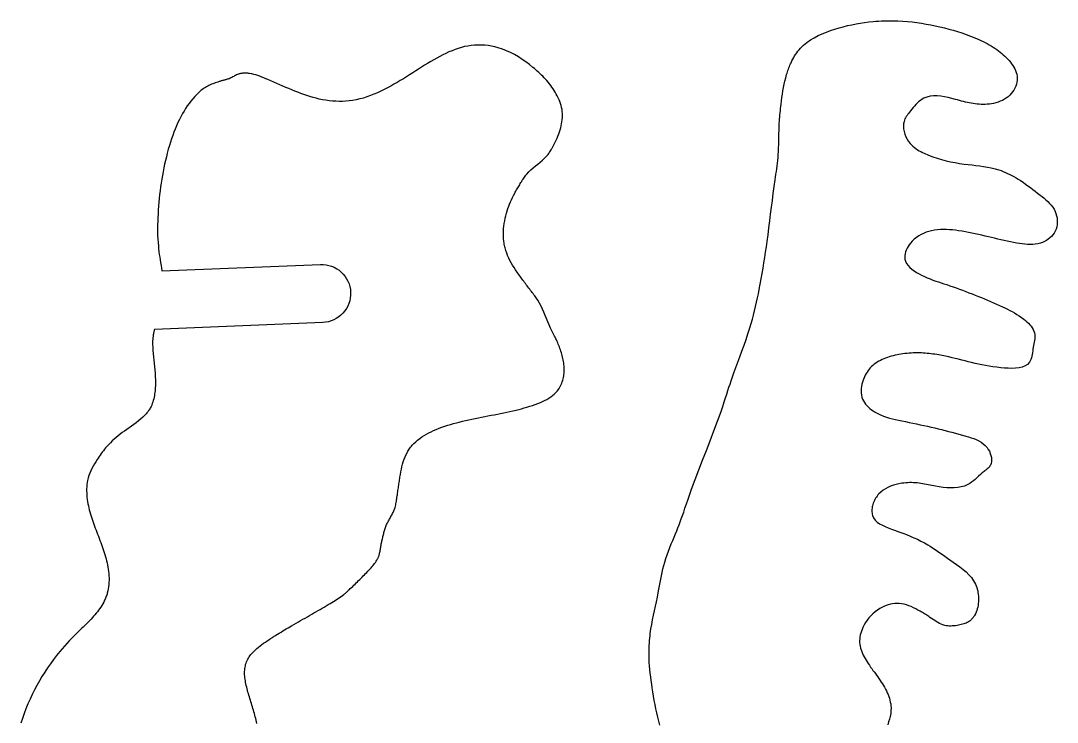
# Model space of a CAD drawing. Extents: x 0 to 235, y 0 to 140.
# Drawn here: x 121.94 to 148.7, y 118.89 to 137.02 of the extents above; entities that cross this region are included whole.
import ezdxf

# ---------------------------------------------------------------- set-up
doc = ezdxf.new("R2010")
doc.units = 0
doc.layers.add('CK_LEVEL_1', color=1, linetype='CONTINUOUS')

msp = doc.modelspace()

# ---------------------------------------------------------------- linework, layer by layer
at = {"layer": 'CK_LEVEL_1'}
msp.add_lwpolyline([(138.441, 118.809), (138.412, 118.915), (138.386, 119.022), (138.361, 119.129), (138.338, 119.237), (138.317, 119.345), (138.297, 119.454), (138.279, 119.563), (138.261, 119.672), (138.244, 119.781), (138.23, 119.874), (138.217, 119.967), (138.205, 120.061), (138.194, 120.155), (138.184, 120.248), (138.175, 120.342), (138.168, 120.436), (138.164, 120.53), (138.161, 120.624), (138.161, 120.686), (138.161, 120.748), (138.163, 120.81), (138.166, 120.872), (138.169, 120.934), (138.174, 120.997), (138.18, 121.059), (138.186, 121.12), (138.194, 121.182), (138.211, 121.3), (138.23, 121.418), (138.253, 121.536), (138.276, 121.653), (138.301, 121.77), (138.326, 121.886), (138.352, 122.003), (138.377, 122.119), (138.4, 122.235), (138.417, 122.323), (138.433, 122.41), (138.449, 122.498), (138.466, 122.585), (138.483, 122.673), (138.502, 122.761), (138.521, 122.849), (138.543, 122.937), (138.568, 123.026), (138.597, 123.121), (138.629, 123.216), (138.663, 123.311), (138.698, 123.404), (138.735, 123.496), (138.771, 123.586), (138.807, 123.673), (138.842, 123.757), (138.875, 123.838), (138.906, 123.915), (138.935, 123.99), (138.964, 124.066), (138.993, 124.144), (139.023, 124.227), (139.055, 124.318), (139.089, 124.418), (139.126, 124.529), (139.168, 124.655), (139.256, 124.909), (139.348, 125.162), (139.445, 125.413), (139.543, 125.663), (139.642, 125.913), (139.741, 126.164), (139.838, 126.415), (139.931, 126.667), (140.02, 126.921), (140.062, 127.049), (140.101, 127.165), (140.135, 127.27), (140.167, 127.367), (140.196, 127.457), (140.224, 127.543), (140.252, 127.625), (140.28, 127.707), (140.308, 127.79), (140.354, 127.918), (140.403, 128.052), (140.454, 128.191), (140.507, 128.334), (140.561, 128.48), (140.614, 128.628), (140.666, 128.777), (140.716, 128.927), (140.764, 129.077), (140.797, 129.188), (140.828, 129.3), (140.858, 129.411), (140.886, 129.521), (140.913, 129.631), (140.938, 129.742), (140.962, 129.852), (140.985, 129.963), (141.007, 130.074), (141.034, 130.209), (141.059, 130.346), (141.083, 130.482), (141.106, 130.62), (141.128, 130.757), (141.149, 130.895), (141.17, 131.033), (141.19, 131.171), (141.209, 131.309), (141.233, 131.487), (141.256, 131.664), (141.278, 131.842), (141.301, 132.019), (141.323, 132.197), (141.345, 132.374), (141.368, 132.551), (141.392, 132.729), (141.417, 132.906), (141.428, 132.977), (141.438, 133.049), (141.448, 133.12), (141.458, 133.192), (141.468, 133.263), (141.477, 133.335), (141.485, 133.406), (141.492, 133.478), (141.498, 133.55), (141.503, 133.64), (141.507, 133.731), (141.51, 133.821), (141.512, 133.912), (141.513, 134.002), (141.515, 134.093), (141.517, 134.184), (141.519, 134.274), (141.524, 134.365), (141.527, 134.42), (141.531, 134.475), (141.535, 134.529), (141.54, 134.584), (141.545, 134.639), (141.551, 134.694), (141.557, 134.748), (141.563, 134.803), (141.57, 134.857), (141.58, 134.944), (141.592, 135.03), (141.604, 135.116), (141.618, 135.202), (141.633, 135.287), (141.65, 135.373), (141.668, 135.458), (141.69, 135.543), (141.714, 135.628), (141.724, 135.662), (141.735, 135.696), (141.747, 135.731), (141.759, 135.765), (141.771, 135.799), (141.785, 135.832), (141.798, 135.866), (141.813, 135.899), (141.827, 135.932), (141.849, 135.977), (141.872, 136.021), (141.896, 136.065), (141.921, 136.107), (141.948, 136.149), (141.976, 136.189), (142.005, 136.228), (142.036, 136.266), (142.068, 136.303), (142.148, 136.382), (142.234, 136.453), (142.327, 136.518), (142.424, 136.577), (142.526, 136.631), (142.631, 136.679), (142.739, 136.723), (142.849, 136.762), (142.959, 136.799), (143.068, 136.831), (143.177, 136.861), (143.287, 136.889), (143.396, 136.913), (143.505, 136.935), (143.615, 136.954), (143.725, 136.97), (143.836, 136.984), (143.947, 136.996), (144.018, 137.002), (144.089, 137.007), (144.16, 137.011), (144.232, 137.013), (144.303, 137.015), (144.375, 137.016), (144.446, 137.016), (144.518, 137.015), (144.589, 137.012), (144.711, 137.005), (144.832, 136.995), (144.953, 136.983), (145.073, 136.967), (145.194, 136.949), (145.314, 136.929), (145.433, 136.906), (145.553, 136.882), (145.672, 136.855), (145.786, 136.828), (145.9, 136.799), (146.014, 136.768), (146.126, 136.735), (146.239, 136.699), (146.35, 136.661), (146.46, 136.621), (146.569, 136.577), (146.677, 136.53), (146.731, 136.505), (146.785, 136.48), (146.838, 136.453), (146.89, 136.425), (146.942, 136.397), (146.993, 136.367), (147.043, 136.336), (147.093, 136.304), (147.141, 136.271), (147.185, 136.239), (147.227, 136.207), (147.268, 136.173), (147.308, 136.138), (147.348, 136.102), (147.386, 136.064), (147.423, 136.025), (147.459, 135.984), (147.493, 135.941), (147.523, 135.901), (147.552, 135.859), (147.579, 135.816), (147.603, 135.771), (147.624, 135.726), (147.641, 135.68), (147.655, 135.633), (147.664, 135.585), (147.669, 135.537), (147.668, 135.483), (147.661, 135.43), (147.648, 135.377), (147.63, 135.325), (147.607, 135.274), (147.58, 135.225), (147.549, 135.178), (147.515, 135.134), (147.477, 135.093), (147.433, 135.053), (147.385, 135.017), (147.336, 134.985), (147.284, 134.957), (147.23, 134.933), (147.174, 134.912), (147.117, 134.894), (147.059, 134.88), (147.001, 134.869), (146.948, 134.862), (146.896, 134.857), (146.843, 134.854), (146.79, 134.853), (146.738, 134.854), (146.686, 134.856), (146.633, 134.861), (146.582, 134.867), (146.53, 134.874), (146.48, 134.883), (146.43, 134.893), (146.38, 134.904), (146.33, 134.915), (146.28, 134.928), (146.23, 134.941), (146.179, 134.955), (146.128, 134.968), (146.076, 134.982), (145.982, 135.007), (145.888, 135.029), (145.792, 135.048), (145.697, 135.063), (145.602, 135.071), (145.51, 135.072), (145.421, 135.063), (145.336, 135.043), (145.256, 135.011), (145.212, 134.987), (145.17, 134.958), (145.13, 134.925), (145.091, 134.89), (145.054, 134.852), (145.017, 134.812), (144.981, 134.771), (144.946, 134.728), (144.912, 134.686), (144.889, 134.657), (144.866, 134.628), (144.844, 134.599), (144.823, 134.569), (144.804, 134.54), (144.786, 134.509), (144.77, 134.478), (144.756, 134.447), (144.745, 134.414), (144.732, 134.351), (144.728, 134.286), (144.733, 134.219), (144.745, 134.151), (144.765, 134.085), (144.791, 134.019), (144.823, 133.957), (144.861, 133.898), (144.903, 133.843), (144.938, 133.806), (144.974, 133.772), (145.012, 133.74), (145.051, 133.711), (145.092, 133.684), (145.135, 133.658), (145.178, 133.634), (145.222, 133.612), (145.266, 133.591), (145.375, 133.543), (145.486, 133.501), (145.599, 133.463), (145.713, 133.429), (145.829, 133.399), (145.945, 133.373), (146.063, 133.35), (146.181, 133.33), (146.299, 133.313), (146.4, 133.3), (146.501, 133.288), (146.601, 133.276), (146.701, 133.264), (146.801, 133.25), (146.9, 133.233), (146.999, 133.213), (147.096, 133.19), (147.192, 133.162), (147.25, 133.142), (147.307, 133.12), (147.363, 133.096), (147.419, 133.071), (147.475, 133.044), (147.529, 133.016), (147.583, 132.987), (147.637, 132.956), (147.689, 132.925), (147.755, 132.883), (147.819, 132.84), (147.883, 132.796), (147.946, 132.751), (148.008, 132.705), (148.071, 132.657), (148.133, 132.61), (148.195, 132.561), (148.257, 132.512), (148.308, 132.471), (148.36, 132.429), (148.41, 132.387), (148.458, 132.342), (148.504, 132.296), (148.547, 132.248), (148.585, 132.197), (148.62, 132.143), (148.649, 132.085), (148.669, 132.032), (148.685, 131.976), (148.696, 131.919), (148.701, 131.86), (148.702, 131.802), (148.697, 131.744), (148.687, 131.687), (148.671, 131.631), (148.649, 131.578), (148.621, 131.53), (148.589, 131.484), (148.552, 131.442), (148.511, 131.403), (148.467, 131.368), (148.42, 131.337), (148.37, 131.309), (148.319, 131.286), (148.266, 131.267), (148.2, 131.249), (148.134, 131.238), (148.067, 131.232), (147.999, 131.231), (147.931, 131.234), (147.863, 131.24), (147.795, 131.248), (147.726, 131.259), (147.659, 131.271), (147.575, 131.287), (147.492, 131.303), (147.41, 131.32), (147.328, 131.338), (147.247, 131.356), (147.166, 131.375), (147.085, 131.393), (147.004, 131.413), (146.923, 131.432), (146.838, 131.452), (146.754, 131.472), (146.669, 131.491), (146.584, 131.51), (146.499, 131.529), (146.414, 131.546), (146.328, 131.562), (146.242, 131.577), (146.155, 131.59), (146.077, 131.6), (145.999, 131.609), (145.92, 131.615), (145.841, 131.619), (145.763, 131.62), (145.685, 131.617), (145.607, 131.611), (145.529, 131.601), (145.453, 131.586), (145.384, 131.569), (145.317, 131.548), (145.251, 131.522), (145.187, 131.492), (145.125, 131.457), (145.066, 131.417), (145.01, 131.372), (144.958, 131.322), (144.909, 131.267), (144.878, 131.225), (144.85, 131.182), (144.824, 131.137), (144.803, 131.09), (144.785, 131.043), (144.772, 130.996), (144.764, 130.949), (144.762, 130.903), (144.766, 130.858), (144.783, 130.799), (144.811, 130.743), (144.849, 130.69), (144.895, 130.641), (144.948, 130.595), (145.006, 130.552), (145.068, 130.512), (145.133, 130.475), (145.198, 130.441), (145.273, 130.405), (145.346, 130.373), (145.419, 130.343), (145.491, 130.316), (145.563, 130.29), (145.635, 130.266), (145.706, 130.242), (145.777, 130.219), (145.849, 130.196), (145.93, 130.168), (146.012, 130.14), (146.093, 130.111), (146.175, 130.081), (146.257, 130.05), (146.34, 130.019), (146.422, 129.988), (146.504, 129.956), (146.586, 129.924), (146.666, 129.892), (146.745, 129.86), (146.824, 129.828), (146.903, 129.796), (146.981, 129.763), (147.059, 129.73), (147.137, 129.695), (147.213, 129.661), (147.289, 129.626), (147.352, 129.595), (147.414, 129.564), (147.476, 129.532), (147.537, 129.499), (147.598, 129.464), (147.659, 129.427), (147.719, 129.387), (147.778, 129.346), (147.837, 129.301), (147.878, 129.268), (147.919, 129.233), (147.957, 129.197), (147.993, 129.159), (148.027, 129.12), (148.056, 129.08), (148.081, 129.038), (148.1, 128.995), (148.114, 128.95), (148.12, 128.912), (148.123, 128.873), (148.122, 128.834), (148.119, 128.793), (148.113, 128.752), (148.106, 128.711), (148.098, 128.668), (148.09, 128.625), (148.082, 128.582), (148.075, 128.534), (148.068, 128.486), (148.061, 128.438), (148.054, 128.391), (148.045, 128.346), (148.034, 128.303), (148.02, 128.262), (148.004, 128.224), (147.984, 128.19), (147.934, 128.137), (147.872, 128.096), (147.798, 128.067), (147.716, 128.047), (147.626, 128.037), (147.532, 128.033), (147.435, 128.035), (147.338, 128.04), (147.242, 128.049), (147.138, 128.061), (147.039, 128.074), (146.942, 128.089), (146.849, 128.105), (146.758, 128.123), (146.668, 128.142), (146.58, 128.161), (146.491, 128.182), (146.403, 128.204), (146.32, 128.225), (146.237, 128.246), (146.153, 128.267), (146.069, 128.288), (145.984, 128.308), (145.898, 128.328), (145.812, 128.347), (145.726, 128.364), (145.64, 128.38), (145.591, 128.388), (145.541, 128.396), (145.492, 128.403), (145.442, 128.409), (145.392, 128.415), (145.343, 128.42), (145.293, 128.424), (145.243, 128.427), (145.193, 128.43), (145.14, 128.431), (145.087, 128.432), (145.034, 128.432), (144.981, 128.43), (144.928, 128.428), (144.875, 128.425), (144.822, 128.42), (144.769, 128.415), (144.716, 128.408), (144.665, 128.401), (144.614, 128.392), (144.564, 128.383), (144.513, 128.372), (144.463, 128.36), (144.414, 128.346), (144.364, 128.331), (144.315, 128.315), (144.267, 128.297), (144.223, 128.279), (144.179, 128.259), (144.136, 128.239), (144.094, 128.216), (144.053, 128.192), (144.014, 128.166), (143.976, 128.138), (143.939, 128.109), (143.904, 128.077), (143.873, 128.045), (143.843, 128.011), (143.815, 127.975), (143.789, 127.938), (143.765, 127.899), (143.743, 127.859), (143.723, 127.818), (143.705, 127.775), (143.688, 127.731), (143.671, 127.677), (143.657, 127.622), (143.647, 127.566), (143.64, 127.51), (143.637, 127.454), (143.639, 127.399), (143.646, 127.344), (143.658, 127.291), (143.675, 127.24), (143.697, 127.194), (143.723, 127.15), (143.753, 127.109), (143.787, 127.069), (143.824, 127.032), (143.864, 126.996), (143.907, 126.963), (143.95, 126.933), (143.996, 126.904), (144.068, 126.865), (144.141, 126.83), (144.217, 126.8), (144.293, 126.773), (144.37, 126.75), (144.448, 126.73), (144.527, 126.711), (144.606, 126.694), (144.686, 126.677), (144.781, 126.657), (144.876, 126.637), (144.971, 126.617), (145.066, 126.597), (145.16, 126.576), (145.255, 126.556), (145.349, 126.535), (145.443, 126.514), (145.537, 126.492), (145.626, 126.471), (145.715, 126.449), (145.804, 126.427), (145.893, 126.404), (145.982, 126.381), (146.072, 126.357), (146.161, 126.333), (146.251, 126.308), (146.342, 126.283), (146.41, 126.263), (146.478, 126.242), (146.544, 126.219), (146.61, 126.193), (146.673, 126.163), (146.733, 126.128), (146.789, 126.087), (146.842, 126.039), (146.889, 125.984), (146.92, 125.938), (146.948, 125.889), (146.971, 125.837), (146.99, 125.783), (147.002, 125.729), (147.007, 125.676), (147.005, 125.625), (146.995, 125.577), (146.977, 125.532), (146.964, 125.512), (146.949, 125.492), (146.932, 125.474), (146.914, 125.456), (146.895, 125.439), (146.875, 125.422), (146.854, 125.405), (146.833, 125.388), (146.812, 125.372), (146.764, 125.331), (146.717, 125.289), (146.671, 125.247), (146.626, 125.205), (146.581, 125.165), (146.535, 125.126), (146.489, 125.09), (146.441, 125.057), (146.391, 125.028), (146.31, 124.993), (146.224, 124.968), (146.134, 124.952), (146.041, 124.944), (145.945, 124.943), (145.849, 124.948), (145.752, 124.958), (145.656, 124.971), (145.561, 124.988), (145.512, 124.997), (145.464, 125.007), (145.417, 125.016), (145.369, 125.026), (145.322, 125.035), (145.276, 125.044), (145.229, 125.053), (145.182, 125.06), (145.135, 125.067), (145.086, 125.072), (145.037, 125.076), (144.988, 125.079), (144.939, 125.08), (144.889, 125.08), (144.839, 125.078), (144.789, 125.075), (144.739, 125.07), (144.689, 125.063), (144.615, 125.05), (144.542, 125.033), (144.469, 125.012), (144.399, 124.986), (144.331, 124.956), (144.266, 124.922), (144.204, 124.882), (144.147, 124.837), (144.095, 124.787), (144.072, 124.761), (144.051, 124.734), (144.03, 124.706), (144.012, 124.677), (143.994, 124.647), (143.979, 124.615), (143.964, 124.583), (143.952, 124.55), (143.941, 124.515), (143.932, 124.484), (143.925, 124.451), (143.92, 124.419), (143.916, 124.386), (143.915, 124.354), (143.915, 124.322), (143.918, 124.291), (143.923, 124.261), (143.93, 124.232), (143.959, 124.168), (144, 124.111), (144.053, 124.061), (144.115, 124.017), (144.185, 123.978), (144.26, 123.943), (144.339, 123.91), (144.42, 123.88), (144.5, 123.852), (144.607, 123.813), (144.71, 123.775), (144.81, 123.736), (144.907, 123.697), (145.001, 123.657), (145.092, 123.615), (145.182, 123.571), (145.27, 123.524), (145.357, 123.475), (145.421, 123.436), (145.484, 123.396), (145.547, 123.354), (145.61, 123.311), (145.673, 123.267), (145.737, 123.222), (145.801, 123.177), (145.865, 123.131), (145.93, 123.086), (146.016, 123.026), (146.103, 122.965), (146.188, 122.903), (146.271, 122.839), (146.349, 122.772), (146.421, 122.701), (146.487, 122.626), (146.543, 122.545), (146.59, 122.458), (146.608, 122.417), (146.623, 122.374), (146.636, 122.33), (146.647, 122.285), (146.655, 122.24), (146.662, 122.194), (146.666, 122.147), (146.669, 122.1), (146.669, 122.054), (146.667, 122.006), (146.663, 121.959), (146.657, 121.912), (146.648, 121.866), (146.637, 121.821), (146.623, 121.776), (146.606, 121.732), (146.587, 121.69), (146.564, 121.649), (146.553, 121.63), (146.54, 121.611), (146.527, 121.593), (146.513, 121.576), (146.498, 121.559), (146.483, 121.543), (146.467, 121.527), (146.45, 121.513), (146.433, 121.499), (146.406, 121.481), (146.377, 121.465), (146.348, 121.451), (146.317, 121.439), (146.286, 121.428), (146.254, 121.419), (146.221, 121.41), (146.188, 121.403), (146.155, 121.397), (146.114, 121.389), (146.073, 121.383), (146.032, 121.379), (145.992, 121.376), (145.951, 121.374), (145.911, 121.375), (145.872, 121.378), (145.833, 121.383), (145.795, 121.392), (145.75, 121.405), (145.706, 121.422), (145.663, 121.443), (145.62, 121.465), (145.578, 121.49), (145.537, 121.517), (145.496, 121.544), (145.456, 121.571), (145.415, 121.598), (145.388, 121.617), (145.36, 121.635), (145.332, 121.653), (145.304, 121.67), (145.276, 121.687), (145.248, 121.704), (145.219, 121.721), (145.191, 121.738), (145.162, 121.755), (145.105, 121.787), (145.047, 121.818), (144.988, 121.848), (144.929, 121.876), (144.869, 121.9), (144.807, 121.922), (144.746, 121.939), (144.683, 121.952), (144.62, 121.959), (144.563, 121.96), (144.506, 121.957), (144.449, 121.949), (144.392, 121.937), (144.335, 121.921), (144.28, 121.902), (144.225, 121.879), (144.172, 121.853), (144.12, 121.825), (144.057, 121.785), (143.997, 121.741), (143.94, 121.693), (143.887, 121.641), (143.837, 121.586), (143.791, 121.528), (143.75, 121.467), (143.712, 121.403), (143.679, 121.336), (143.66, 121.289), (143.643, 121.242), (143.628, 121.194), (143.616, 121.145), (143.607, 121.096), (143.601, 121.047), (143.598, 120.997), (143.599, 120.948), (143.603, 120.9), (143.611, 120.852), (143.622, 120.805), (143.636, 120.759), (143.652, 120.713), (143.671, 120.668), (143.692, 120.624), (143.715, 120.58), (143.739, 120.537), (143.764, 120.495), (143.792, 120.449), (143.821, 120.404), (143.851, 120.36), (143.881, 120.316), (143.911, 120.273), (143.942, 120.229), (143.973, 120.187), (144.005, 120.144), (144.036, 120.101), (144.067, 120.058), (144.098, 120.015), (144.128, 119.971), (144.158, 119.927), (144.187, 119.882), (144.215, 119.837), (144.242, 119.791), (144.267, 119.744), (144.292, 119.696), (144.313, 119.65), (144.333, 119.603), (144.351, 119.555), (144.366, 119.507), (144.38, 119.458), (144.391, 119.409), (144.4, 119.36), (144.406, 119.31), (144.409, 119.261), (144.408, 119.187), (144.401, 119.113), (144.388, 119.04), (144.37, 118.967), (144.348, 118.895), (144.323, 118.823)], dxfattribs=at)
msp.add_lwpolyline([(128.03, 118.856), (128.022, 118.899), (128.013, 118.942), (128.004, 118.985), (127.993, 119.027), (127.983, 119.069), (127.972, 119.111), (127.959, 119.155), (127.947, 119.198), (127.934, 119.242), (127.921, 119.285), (127.908, 119.328), (127.894, 119.372), (127.881, 119.415), (127.867, 119.458), (127.854, 119.502), (127.841, 119.543), (127.829, 119.585), (127.816, 119.627), (127.805, 119.669), (127.793, 119.711), (127.782, 119.754), (127.771, 119.796), (127.762, 119.839), (127.752, 119.882), (127.744, 119.92), (127.737, 119.959), (127.731, 119.999), (127.726, 120.038), (127.722, 120.077), (127.719, 120.117), (127.718, 120.156), (127.719, 120.196), (127.721, 120.235), (127.725, 120.272), (127.73, 120.308), (127.737, 120.344), (127.745, 120.379), (127.756, 120.414), (127.768, 120.449), (127.782, 120.482), (127.797, 120.515), (127.814, 120.547), (127.834, 120.578), (127.855, 120.608), (127.878, 120.637), (127.902, 120.665), (127.927, 120.693), (127.954, 120.719), (127.981, 120.745), (128.009, 120.77), (128.037, 120.794), (128.079, 120.829), (128.122, 120.863), (128.165, 120.896), (128.209, 120.928), (128.253, 120.959), (128.298, 120.99), (128.343, 121.02), (128.388, 121.05), (128.434, 121.079), (128.444, 121.086), (128.454, 121.092), (128.464, 121.098), (128.474, 121.105), (128.484, 121.111), (128.494, 121.118), (128.504, 121.124), (128.514, 121.13), (128.524, 121.137), (128.569, 121.165), (128.614, 121.192), (128.659, 121.22), (128.704, 121.247), (128.749, 121.274), (128.794, 121.302), (128.84, 121.328), (128.885, 121.355), (128.931, 121.382), (128.989, 121.416), (129.047, 121.449), (129.105, 121.482), (129.163, 121.516), (129.221, 121.549), (129.28, 121.582), (129.338, 121.615), (129.396, 121.649), (129.454, 121.682), (129.507, 121.712), (129.56, 121.743), (129.613, 121.774), (129.666, 121.804), (129.718, 121.835), (129.771, 121.866), (129.824, 121.897), (129.877, 121.928), (129.93, 121.959), (129.971, 121.983), (130.011, 122.007), (130.052, 122.032), (130.092, 122.057), (130.132, 122.082), (130.171, 122.109), (130.21, 122.136), (130.248, 122.164), (130.284, 122.193), (130.299, 122.206), (130.314, 122.219), (130.329, 122.232), (130.344, 122.245), (130.358, 122.258), (130.373, 122.271), (130.387, 122.284), (130.401, 122.298), (130.416, 122.311), (130.447, 122.341), (130.478, 122.37), (130.509, 122.399), (130.54, 122.429), (130.57, 122.458), (130.601, 122.488), (130.632, 122.517), (130.662, 122.547), (130.692, 122.577), (130.722, 122.607), (130.752, 122.638), (130.782, 122.668), (130.811, 122.698), (130.841, 122.729), (130.87, 122.76), (130.9, 122.791), (130.929, 122.822), (130.958, 122.854), (130.982, 122.88), (131.007, 122.907), (131.03, 122.934), (131.053, 122.961), (131.076, 122.989), (131.097, 123.018), (131.117, 123.048), (131.135, 123.078), (131.152, 123.109), (131.158, 123.122), (131.164, 123.135), (131.169, 123.148), (131.175, 123.162), (131.18, 123.175), (131.184, 123.189), (131.189, 123.202), (131.193, 123.216), (131.197, 123.23), (131.203, 123.256), (131.209, 123.282), (131.214, 123.309), (131.219, 123.335), (131.223, 123.362), (131.227, 123.389), (131.231, 123.415), (131.236, 123.442), (131.24, 123.468), (131.246, 123.496), (131.251, 123.523), (131.257, 123.55), (131.264, 123.577), (131.27, 123.605), (131.277, 123.632), (131.284, 123.659), (131.291, 123.686), (131.298, 123.713), (131.304, 123.74), (131.311, 123.766), (131.317, 123.793), (131.324, 123.819), (131.331, 123.846), (131.339, 123.872), (131.347, 123.898), (131.355, 123.924), (131.365, 123.949), (131.375, 123.974), (131.385, 123.998), (131.397, 124.022), (131.409, 124.046), (131.421, 124.07), (131.434, 124.093), (131.447, 124.117), (131.46, 124.14), (131.474, 124.164), (131.487, 124.187), (131.5, 124.21), (131.514, 124.234), (131.527, 124.257), (131.539, 124.281), (131.551, 124.305), (131.562, 124.329), (131.573, 124.354), (131.583, 124.378), (131.593, 124.409), (131.603, 124.44), (131.611, 124.472), (131.619, 124.504), (131.625, 124.536), (131.631, 124.568), (131.637, 124.6), (131.642, 124.633), (131.647, 124.665), (131.652, 124.7), (131.657, 124.735), (131.662, 124.769), (131.668, 124.804), (131.673, 124.839), (131.678, 124.873), (131.683, 124.908), (131.688, 124.942), (131.693, 124.976), (131.698, 125.012), (131.703, 125.047), (131.708, 125.082), (131.713, 125.117), (131.719, 125.152), (131.724, 125.187), (131.729, 125.222), (131.735, 125.257), (131.741, 125.293), (131.753, 125.359), (131.766, 125.425), (131.781, 125.491), (131.797, 125.557), (131.816, 125.621), (131.837, 125.685), (131.862, 125.747), (131.889, 125.808), (131.92, 125.867), (131.935, 125.894), (131.952, 125.92), (131.969, 125.946), (131.987, 125.971), (132.005, 125.996), (132.025, 126.02), (132.045, 126.044), (132.065, 126.067), (132.087, 126.09), (132.135, 126.137), (132.186, 126.181), (132.24, 126.223), (132.295, 126.262), (132.353, 126.299), (132.411, 126.333), (132.472, 126.365), (132.533, 126.396), (132.595, 126.424), (132.667, 126.456), (132.74, 126.485), (132.813, 126.512), (132.887, 126.537), (132.961, 126.561), (133.035, 126.584), (133.11, 126.606), (133.186, 126.626), (133.261, 126.645), (133.343, 126.665), (133.425, 126.685), (133.507, 126.703), (133.589, 126.721), (133.671, 126.739), (133.753, 126.756), (133.836, 126.772), (133.919, 126.789), (134.001, 126.805), (134.082, 126.821), (134.164, 126.836), (134.245, 126.852), (134.326, 126.869), (134.407, 126.885), (134.487, 126.902), (134.568, 126.919), (134.648, 126.937), (134.728, 126.956), (134.799, 126.973), (134.869, 126.991), (134.939, 127.01), (135.009, 127.031), (135.079, 127.052), (135.148, 127.075), (135.217, 127.099), (135.286, 127.125), (135.355, 127.153), (135.41, 127.178), (135.465, 127.203), (135.518, 127.231), (135.57, 127.261), (135.621, 127.293), (135.669, 127.328), (135.714, 127.365), (135.756, 127.406), (135.794, 127.45), (135.818, 127.481), (135.839, 127.513), (135.859, 127.546), (135.877, 127.581), (135.893, 127.616), (135.908, 127.652), (135.921, 127.689), (135.933, 127.727), (135.942, 127.764), (135.95, 127.801), (135.957, 127.838), (135.962, 127.875), (135.966, 127.912), (135.968, 127.949), (135.969, 127.986), (135.969, 128.023), (135.968, 128.06), (135.966, 128.097), (135.962, 128.136), (135.957, 128.174), (135.951, 128.212), (135.944, 128.249), (135.936, 128.287), (135.928, 128.324), (135.918, 128.362), (135.908, 128.399), (135.897, 128.436), (135.886, 128.473), (135.873, 128.511), (135.86, 128.548), (135.847, 128.585), (135.833, 128.621), (135.818, 128.658), (135.803, 128.694), (135.787, 128.73), (135.771, 128.766), (135.755, 128.8), (135.738, 128.835), (135.721, 128.869), (135.704, 128.903), (135.687, 128.938), (135.67, 128.972), (135.653, 129.006), (135.636, 129.04), (135.62, 129.075), (135.584, 129.155), (135.549, 129.237), (135.516, 129.318), (135.482, 129.4), (135.448, 129.481), (135.412, 129.562), (135.374, 129.641), (135.333, 129.718), (135.288, 129.793), (135.269, 129.823), (135.249, 129.852), (135.229, 129.881), (135.208, 129.909), (135.187, 129.937), (135.166, 129.966), (135.144, 129.994), (135.123, 130.021), (135.101, 130.049), (135.079, 130.078), (135.056, 130.107), (135.034, 130.136), (135.012, 130.166), (134.99, 130.195), (134.968, 130.224), (134.946, 130.253), (134.925, 130.282), (134.903, 130.312), (134.881, 130.341), (134.86, 130.371), (134.839, 130.4), (134.817, 130.43), (134.796, 130.46), (134.775, 130.49), (134.755, 130.52), (134.734, 130.55), (134.714, 130.581), (134.676, 130.64), (134.639, 130.699), (134.604, 130.76), (134.57, 130.822), (134.539, 130.884), (134.51, 130.948), (134.485, 131.012), (134.462, 131.078), (134.443, 131.144), (134.435, 131.176), (134.428, 131.209), (134.422, 131.242), (134.416, 131.274), (134.412, 131.307), (134.408, 131.34), (134.405, 131.374), (134.403, 131.407), (134.401, 131.44), (134.4, 131.508), (134.401, 131.575), (134.406, 131.643), (134.412, 131.71), (134.422, 131.777), (134.433, 131.844), (134.446, 131.91), (134.462, 131.976), (134.48, 132.042), (134.497, 132.101), (134.517, 132.161), (134.538, 132.22), (134.56, 132.278), (134.583, 132.335), (134.609, 132.392), (134.635, 132.448), (134.663, 132.504), (134.692, 132.559), (134.707, 132.587), (134.723, 132.614), (134.739, 132.642), (134.755, 132.669), (134.771, 132.696), (134.788, 132.724), (134.804, 132.751), (134.821, 132.778), (134.837, 132.806), (134.854, 132.834), (134.872, 132.863), (134.889, 132.892), (134.907, 132.92), (134.925, 132.948), (134.943, 132.976), (134.962, 133.003), (134.982, 133.029), (135.003, 133.055), (135.054, 133.111), (135.109, 133.164), (135.168, 133.214), (135.228, 133.263), (135.289, 133.311), (135.349, 133.36), (135.408, 133.409), (135.464, 133.462), (135.516, 133.518), (135.535, 133.539), (135.552, 133.561), (135.569, 133.584), (135.585, 133.607), (135.601, 133.63), (135.617, 133.654), (135.632, 133.678), (135.646, 133.702), (135.661, 133.727), (135.689, 133.777), (135.715, 133.827), (135.741, 133.879), (135.765, 133.93), (135.788, 133.983), (135.809, 134.036), (135.829, 134.089), (135.848, 134.144), (135.865, 134.198), (135.879, 134.25), (135.892, 134.302), (135.903, 134.354), (135.912, 134.407), (135.919, 134.459), (135.924, 134.512), (135.926, 134.565), (135.925, 134.618), (135.921, 134.67), (135.914, 134.722), (135.904, 134.774), (135.891, 134.825), (135.875, 134.876), (135.857, 134.927), (135.837, 134.976), (135.815, 135.025), (135.792, 135.073), (135.766, 135.12), (135.74, 135.167), (135.712, 135.212), (135.682, 135.257), (135.652, 135.301), (135.621, 135.344), (135.588, 135.386), (135.555, 135.427), (135.52, 135.468), (135.485, 135.507), (135.451, 135.543), (135.417, 135.579), (135.382, 135.613), (135.347, 135.647), (135.311, 135.681), (135.274, 135.714), (135.237, 135.746), (135.199, 135.778), (135.161, 135.81), (135.071, 135.882), (134.979, 135.952), (134.884, 136.018), (134.787, 136.081), (134.688, 136.139), (134.586, 136.193), (134.482, 136.241), (134.376, 136.283), (134.266, 136.318), (134.182, 136.341), (134.096, 136.359), (134.008, 136.372), (133.921, 136.382), (133.833, 136.387), (133.745, 136.387), (133.657, 136.383), (133.569, 136.375), (133.483, 136.362), (133.399, 136.346), (133.316, 136.325), (133.234, 136.3), (133.153, 136.272), (133.073, 136.242), (132.994, 136.208), (132.916, 136.172), (132.839, 136.134), (132.762, 136.095), (132.682, 136.051), (132.602, 136.006), (132.523, 135.96), (132.444, 135.913), (132.366, 135.865), (132.289, 135.816), (132.212, 135.767), (132.135, 135.718), (132.058, 135.669), (131.978, 135.619), (131.898, 135.568), (131.817, 135.518), (131.736, 135.469), (131.655, 135.421), (131.573, 135.373), (131.49, 135.327), (131.406, 135.282), (131.321, 135.238), (131.235, 135.196), (131.147, 135.155), (131.058, 135.117), (130.969, 135.081), (130.878, 135.049), (130.786, 135.019), (130.694, 134.994), (130.6, 134.972), (130.506, 134.955), (130.42, 134.943), (130.334, 134.935), (130.247, 134.931), (130.16, 134.93), (130.074, 134.933), (129.987, 134.939), (129.9, 134.948), (129.814, 134.96), (129.728, 134.975), (129.647, 134.992), (129.566, 135.012), (129.485, 135.034), (129.406, 135.058), (129.326, 135.083), (129.248, 135.111), (129.169, 135.139), (129.092, 135.169), (129.014, 135.199), (128.937, 135.23), (128.859, 135.262), (128.783, 135.294), (128.706, 135.326), (128.629, 135.359), (128.552, 135.392), (128.475, 135.426), (128.398, 135.46), (128.321, 135.493), (128.27, 135.516), (128.218, 135.538), (128.166, 135.559), (128.113, 135.58), (128.061, 135.599), (128.008, 135.616), (127.954, 135.63), (127.9, 135.642), (127.846, 135.652), (127.831, 135.654), (127.817, 135.655), (127.802, 135.657), (127.787, 135.658), (127.773, 135.659), (127.758, 135.659), (127.743, 135.66), (127.729, 135.66), (127.714, 135.66), (127.696, 135.659), (127.678, 135.658), (127.661, 135.657), (127.643, 135.655), (127.625, 135.653), (127.608, 135.649), (127.591, 135.646), (127.574, 135.641), (127.557, 135.636), (127.532, 135.626), (127.507, 135.615), (127.483, 135.602), (127.46, 135.589), (127.436, 135.575), (127.412, 135.562), (127.388, 135.548), (127.364, 135.536), (127.339, 135.525), (127.322, 135.518), (127.305, 135.512), (127.288, 135.507), (127.27, 135.502), (127.253, 135.497), (127.235, 135.492), (127.217, 135.488), (127.199, 135.484), (127.181, 135.479), (127.164, 135.474), (127.147, 135.47), (127.129, 135.465), (127.112, 135.46), (127.095, 135.454), (127.078, 135.449), (127.061, 135.443), (127.043, 135.438), (127.026, 135.432), (126.993, 135.421), (126.959, 135.41), (126.926, 135.398), (126.893, 135.386), (126.86, 135.373), (126.828, 135.359), (126.796, 135.344), (126.765, 135.328), (126.734, 135.311), (126.704, 135.293), (126.674, 135.274), (126.645, 135.254), (126.617, 135.232), (126.589, 135.21), (126.562, 135.187), (126.536, 135.163), (126.51, 135.138), (126.484, 135.113), (126.431, 135.057), (126.379, 134.999), (126.33, 134.938), (126.283, 134.877), (126.238, 134.813), (126.195, 134.748), (126.154, 134.682), (126.115, 134.615), (126.078, 134.547), (126.036, 134.466), (125.997, 134.384), (125.96, 134.301), (125.925, 134.217), (125.892, 134.132), (125.861, 134.047), (125.831, 133.961), (125.803, 133.875), (125.776, 133.788), (125.748, 133.693), (125.722, 133.597), (125.697, 133.502), (125.674, 133.405), (125.652, 133.309), (125.631, 133.212), (125.612, 133.115), (125.594, 133.018), (125.578, 132.92), (125.563, 132.822), (125.549, 132.723), (125.536, 132.624), (125.524, 132.525), (125.514, 132.425), (125.504, 132.326), (125.496, 132.226), (125.489, 132.126), (125.483, 132.026), (125.478, 131.933), (125.474, 131.84), (125.472, 131.746), (125.47, 131.653), (125.471, 131.56), (125.472, 131.467), (125.476, 131.374), (125.482, 131.281), (125.49, 131.189), (125.497, 131.118), (125.506, 131.047), (125.515, 130.977), (125.526, 130.906), (125.537, 130.836), (125.548, 130.765), (125.56, 130.694), (125.571, 130.623), (125.582, 130.551), (129.675, 130.718, -0.414214), (130.455, 129.998, -0.414214), (129.736, 129.218), (125.389, 129.041), (125.385, 129.022), (125.38, 129.002), (125.376, 128.982), (125.371, 128.962), (125.367, 128.942), (125.363, 128.922), (125.359, 128.902), (125.356, 128.882), (125.353, 128.862), (125.348, 128.824), (125.345, 128.786), (125.343, 128.748), (125.342, 128.709), (125.342, 128.671), (125.343, 128.633), (125.345, 128.594), (125.347, 128.556), (125.349, 128.517), (125.352, 128.475), (125.356, 128.434), (125.359, 128.392), (125.363, 128.35), (125.367, 128.309), (125.371, 128.267), (125.375, 128.226), (125.38, 128.184), (125.384, 128.143), (125.388, 128.1), (125.393, 128.057), (125.397, 128.014), (125.401, 127.971), (125.404, 127.927), (125.407, 127.884), (125.41, 127.841), (125.412, 127.798), (125.414, 127.755), (125.415, 127.712), (125.415, 127.67), (125.414, 127.627), (125.413, 127.584), (125.411, 127.541), (125.408, 127.499), (125.404, 127.456), (125.4, 127.413), (125.394, 127.371), (125.387, 127.328), (125.38, 127.286), (125.371, 127.244), (125.36, 127.203), (125.348, 127.162), (125.334, 127.122), (125.319, 127.082), (125.301, 127.044), (125.281, 127.006), (125.268, 126.984), (125.254, 126.962), (125.24, 126.941), (125.224, 126.92), (125.209, 126.9), (125.192, 126.88), (125.175, 126.86), (125.158, 126.841), (125.14, 126.822), (125.087, 126.77), (125.032, 126.721), (124.975, 126.674), (124.917, 126.629), (124.857, 126.585), (124.797, 126.542), (124.736, 126.499), (124.675, 126.457), (124.615, 126.413), (124.56, 126.373), (124.507, 126.332), (124.454, 126.289), (124.402, 126.246), (124.351, 126.202), (124.301, 126.156), (124.252, 126.109), (124.205, 126.061), (124.159, 126.012), (124.129, 125.977), (124.099, 125.942), (124.07, 125.905), (124.041, 125.869), (124.013, 125.831), (123.986, 125.793), (123.959, 125.755), (123.933, 125.716), (123.908, 125.677), (123.872, 125.62), (123.838, 125.563), (123.806, 125.505), (123.775, 125.446), (123.747, 125.386), (123.722, 125.326), (123.699, 125.264), (123.68, 125.201), (123.664, 125.138), (123.654, 125.084), (123.646, 125.03), (123.641, 124.975), (123.639, 124.92), (123.638, 124.864), (123.64, 124.809), (123.643, 124.754), (123.648, 124.698), (123.655, 124.643), (123.663, 124.589), (123.673, 124.535), (123.683, 124.481), (123.695, 124.428), (123.708, 124.375), (123.722, 124.322), (123.737, 124.269), (123.753, 124.217), (123.769, 124.165), (123.787, 124.112), (123.805, 124.059), (123.824, 124.007), (123.843, 123.954), (123.863, 123.902), (123.883, 123.85), (123.903, 123.798), (123.923, 123.746), (123.943, 123.693), (123.963, 123.641), (123.983, 123.589), (124.003, 123.537), (124.023, 123.484), (124.042, 123.432), (124.06, 123.379), (124.078, 123.326), (124.095, 123.273), (124.112, 123.22), (124.127, 123.167), (124.141, 123.113), (124.155, 123.06), (124.167, 123.006), (124.178, 122.952), (124.188, 122.898), (124.197, 122.843), (124.204, 122.788), (124.21, 122.733), (124.214, 122.676), (124.217, 122.619), (124.218, 122.562), (124.216, 122.505), (124.212, 122.448), (124.206, 122.391), (124.198, 122.335), (124.187, 122.28), (124.173, 122.225), (124.165, 122.198), (124.156, 122.172), (124.147, 122.146), (124.137, 122.12), (124.126, 122.094), (124.115, 122.069), (124.104, 122.043), (124.091, 122.018), (124.079, 121.993), (124.055, 121.95), (124.03, 121.907), (124.003, 121.864), (123.975, 121.823), (123.946, 121.782), (123.916, 121.742), (123.885, 121.703), (123.853, 121.665), (123.82, 121.627), (123.787, 121.591), (123.754, 121.555), (123.72, 121.52), (123.685, 121.485), (123.65, 121.45), (123.615, 121.416), (123.58, 121.382), (123.545, 121.348), (123.509, 121.314), (123.444, 121.25), (123.379, 121.185), (123.315, 121.12), (123.251, 121.055), (123.188, 120.988), (123.126, 120.921), (123.065, 120.853), (123.005, 120.784), (122.946, 120.714), (122.863, 120.611), (122.783, 120.506), (122.705, 120.4), (122.629, 120.291), (122.556, 120.181), (122.486, 120.069), (122.419, 119.955), (122.354, 119.84), (122.293, 119.723), (122.233, 119.604), (122.177, 119.483), (122.123, 119.361), (122.072, 119.238), (122.024, 119.114), (121.979, 118.988), (121.937, 118.862)], format="xyb", dxfattribs=at)

doc.saveas('drawing.dxf')
